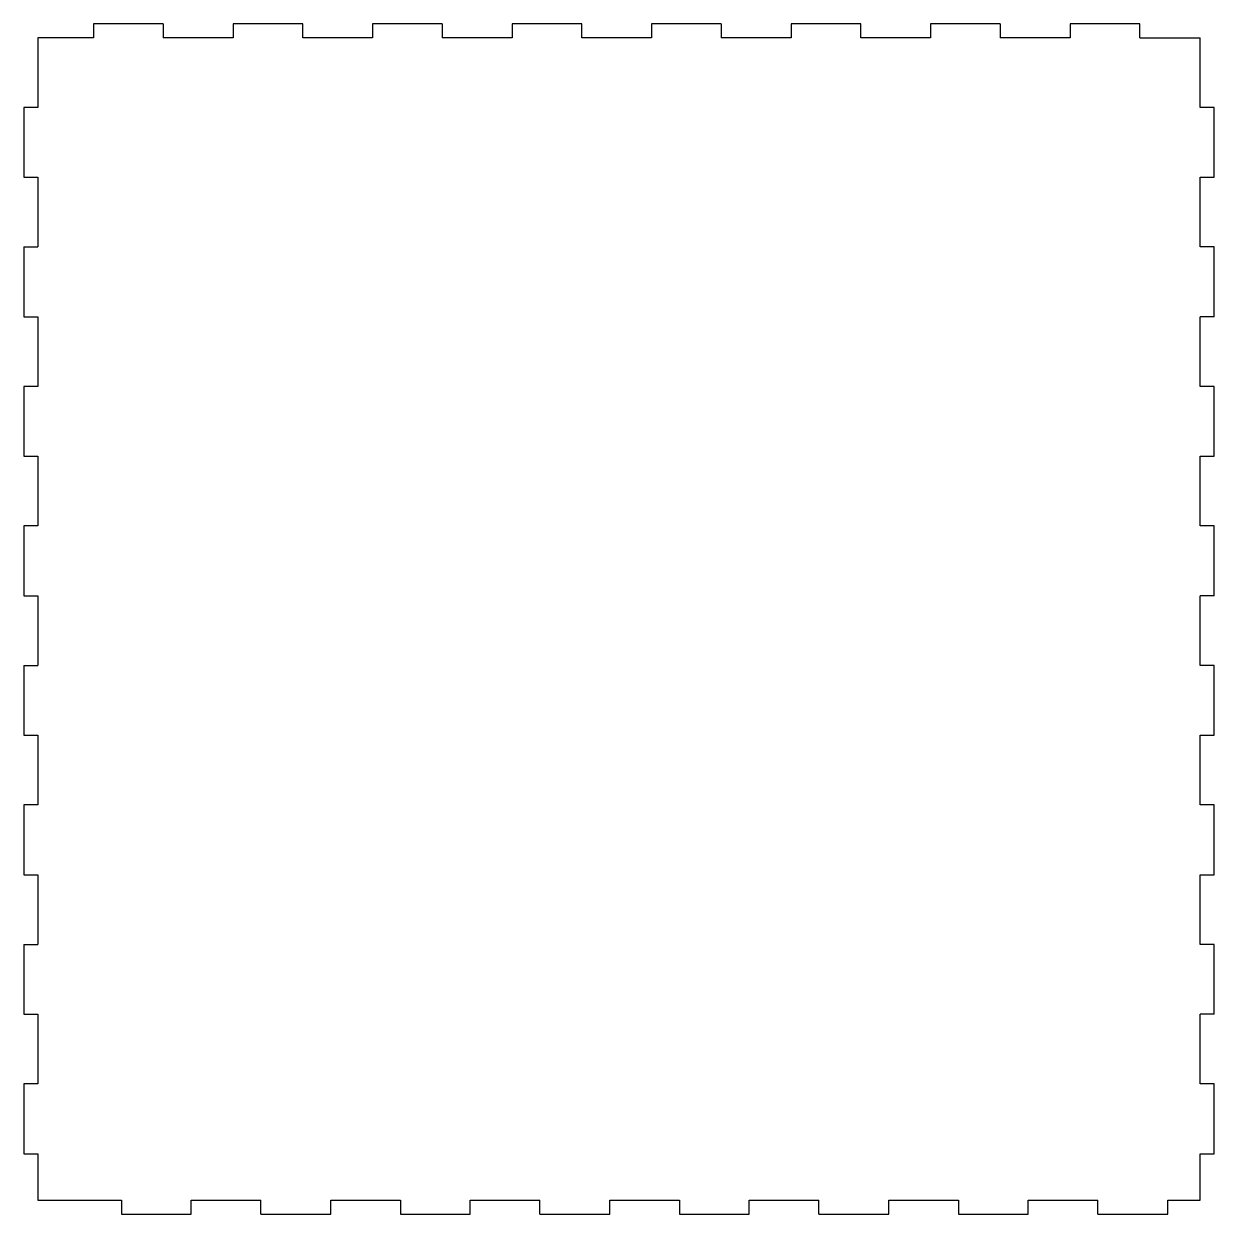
# Model space of a CAD drawing. Header units: metres. Extents: x 6392 to 6648, y -2258 to -2002.
import ezdxf

# ---------------------------------------------------------------- set-up
doc = ezdxf.new("R2010")
doc.units = ezdxf.units.M

msp = doc.modelspace()

# ---------------------------------------------------------------- linework, layer by layer
at = {"layer": 'Layer0'}
for p, q in [((6422.1, -2002.16), (6407.1, -2002.16)), ((6407.1, -2002.16), (6407.1, -2005.16)), ((6422.1, -2002.16), (6422.1, -2005.16)), ((6452.1, -2002.16), (6437.1, -2002.16)), ((6437.1, -2002.16), (6437.1, -2005.16)), ((6452.1, -2005.16), (6452.1, -2002.16)), ((6482.1, -2002.16), (6467.1, -2002.16)), ((6467.1, -2002.16), (6467.1, -2005.16)), ((6482.1, -2002.16), (6482.1, -2005.16)), ((6512.1, -2002.16), (6497.1, -2002.16)), ((6497.1, -2002.16), (6497.1, -2005.16)), ((6512.1, -2005.16), (6512.1, -2002.16)), ((6542.1, -2002.16), (6527.1, -2002.16)), ((6527.1, -2002.16), (6527.1, -2005.16)), ((6542.1, -2002.16), (6542.1, -2005.16)), ((6572.1, -2002.16), (6557.1, -2002.16)), ((6557.1, -2002.16), (6557.1, -2005.16)), ((6572.1, -2005.16), (6572.1, -2002.16)), ((6602.1, -2002.16), (6587.1, -2002.16)), ((6587.1, -2002.16), (6587.1, -2005.16)), ((6602.1, -2002.16), (6602.1, -2005.16)), ((6632.1, -2002.16), (6617.1, -2002.16)), ((6617.1, -2002.16), (6617.1, -2005.16)), ((6632.1, -2005.16), (6632.1, -2002.16)), ((6407.1, -2005.16), (6395.1, -2005.16)), ((6395.1, -2005.16), (6395.1, -2020.16)), ((6437.1, -2005.16), (6422.1, -2005.16)), ((6467.1, -2005.16), (6452.1, -2005.16)), ((6497.1, -2005.16), (6482.1, -2005.16)), ((6527.1, -2005.16), (6512.1, -2005.16)), ((6557.1, -2005.16), (6542.1, -2005.16)), ((6587.1, -2005.16), (6572.1, -2005.16)), ((6617.1, -2005.16), (6602.1, -2005.16)), ((6632.1, -2005.16), (6645.1, -2005.16)), ((6645.1, -2020.16), (6645.1, -2005.16)), ((6392.1, -2020.16), (6392.1, -2035.16)), ((6395.1, -2020.16), (6392.1, -2020.16)), ((6648.1, -2020.16), (6645.1, -2020.16)), ((6648.1, -2035.16), (6648.1, -2020.16)), ((6392.1, -2035.16), (6395.1, -2035.16)), ((6395.1, -2035.16), (6395.1, -2050.16)), ((6645.1, -2050.16), (6645.1, -2035.16)), ((6645.1, -2035.16), (6648.1, -2035.16)), ((6392.1, -2050.16), (6392.1, -2065.16)), ((6392.1, -2050.16), (6395.1, -2050.16)), ((6648.1, -2050.16), (6645.1, -2050.16)), ((6648.1, -2065.16), (6648.1, -2050.16)), ((6392.1, -2065.16), (6395.1, -2065.16)), ((6395.1, -2065.16), (6395.1, -2080.16)), ((6645.1, -2080.16), (6645.1, -2065.16)), ((6648.1, -2065.16), (6645.1, -2065.16)), ((6392.1, -2080.16), (6392.1, -2095.16)), ((6395.1, -2080.16), (6392.1, -2080.16)), ((6648.1, -2080.16), (6645.1, -2080.16)), ((6648.1, -2095.16), (6648.1, -2080.16)), ((6392.1, -2095.16), (6395.1, -2095.16)), ((6395.1, -2095.16), (6395.1, -2110.16)), ((6645.1, -2110.16), (6645.1, -2095.16)), ((6645.1, -2095.16), (6648.1, -2095.16)), ((6392.1, -2110.16), (6392.1, -2125.16)), ((6395.1, -2110.16), (6392.1, -2110.16)), ((6648.1, -2110.16), (6645.1, -2110.16)), ((6648.1, -2125.16), (6648.1, -2110.16)), ((6392.1, -2125.16), (6395.1, -2125.16)), ((6395.1, -2125.16), (6395.1, -2140.16)), ((6645.1, -2140.16), (6645.1, -2125.16)), ((6648.1, -2125.16), (6645.1, -2125.16)), ((6392.1, -2140.16), (6392.1, -2155.16)), ((6392.1, -2140.16), (6395.1, -2140.16)), ((6648.1, -2140.16), (6645.1, -2140.16)), ((6648.1, -2155.16), (6648.1, -2140.16)), ((6392.1, -2155.16), (6395.1, -2155.16)), ((6395.1, -2155.16), (6395.1, -2170.16)), ((6645.1, -2170.16), (6645.1, -2155.16)), ((6645.1, -2155.16), (6648.1, -2155.16)), ((6392.1, -2170.16), (6392.1, -2185.16)), ((6395.1, -2170.16), (6392.1, -2170.16)), ((6648.1, -2170.16), (6645.1, -2170.16)), ((6648.1, -2185.16), (6648.1, -2170.16)), ((6392.1, -2185.16), (6395.1, -2185.16)), ((6395.1, -2185.16), (6395.1, -2200.16)), ((6645.1, -2200.16), (6645.1, -2185.16)), ((6645.1, -2185.16), (6648.1, -2185.16)), ((6392.1, -2200.16), (6392.1, -2215.16)), ((6392.1, -2200.16), (6395.1, -2200.16)), ((6648.1, -2200.16), (6645.1, -2200.16)), ((6648.1, -2215.16), (6648.1, -2200.16)), ((6392.1, -2215.16), (6395.1, -2215.16)), ((6395.1, -2215.16), (6395.1, -2230.16)), ((6645.1, -2230.16), (6645.1, -2215.16)), ((6648.1, -2215.16), (6645.1, -2215.16)), ((6392.1, -2230.16), (6392.1, -2245.16)), ((6395.1, -2230.16), (6392.1, -2230.16)), ((6648.1, -2230.16), (6645.1, -2230.16)), ((6648.1, -2245.16), (6648.1, -2230.16)), ((6392.1, -2245.16), (6395.1, -2245.16)), ((6395.1, -2245.16), (6395.1, -2255.16)), ((6645.1, -2255.16), (6645.1, -2245.16)), ((6645.1, -2245.16), (6648.1, -2245.16)), ((6395.1, -2255.16), (6410.1, -2255.16)), ((6410.1, -2255.16), (6413.1, -2255.16)), ((6413.1, -2255.16), (6413.1, -2258.16)), ((6428.1, -2255.16), (6443.1, -2255.16)), ((6428.1, -2258.16), (6428.1, -2255.16)), ((6443.1, -2258.16), (6443.1, -2255.16)), ((6458.1, -2255.16), (6473.1, -2255.16)), ((6458.1, -2258.16), (6458.1, -2255.16)), ((6473.1, -2255.16), (6473.1, -2258.16)), ((6488.1, -2258.16), (6488.1, -2255.16)), ((6488.1, -2255.16), (6503.1, -2255.16)), ((6503.1, -2258.16), (6503.1, -2255.16)), ((6518.1, -2255.16), (6533.1, -2255.16)), ((6518.1, -2258.16), (6518.1, -2255.16)), ((6533.1, -2255.16), (6533.1, -2258.16)), ((6548.1, -2255.16), (6563.1, -2255.16)), ((6548.1, -2258.16), (6548.1, -2255.16)), ((6563.1, -2258.16), (6563.1, -2255.16)), ((6578.1, -2255.16), (6593.1, -2255.16)), ((6578.1, -2258.16), (6578.1, -2255.16)), ((6593.1, -2255.16), (6593.1, -2258.16)), ((6608.1, -2255.16), (6623.1, -2255.16)), ((6608.1, -2258.16), (6608.1, -2255.16)), ((6623.1, -2258.16), (6623.1, -2255.16)), ((6638.1, -2258.16), (6638.1, -2255.16)), ((6638.1, -2255.16), (6645.1, -2255.16)), ((6413.1, -2258.16), (6428.1, -2258.16)), ((6443.1, -2258.16), (6458.1, -2258.16)), ((6473.1, -2258.16), (6488.1, -2258.16)), ((6503.1, -2258.16), (6518.1, -2258.16)), ((6533.1, -2258.16), (6548.1, -2258.16)), ((6563.1, -2258.16), (6578.1, -2258.16)), ((6593.1, -2258.16), (6608.1, -2258.16)), ((6623.1, -2258.16), (6638.1, -2258.16))]:
    msp.add_line(p, q, dxfattribs=at)

doc.saveas('drawing.dxf')
